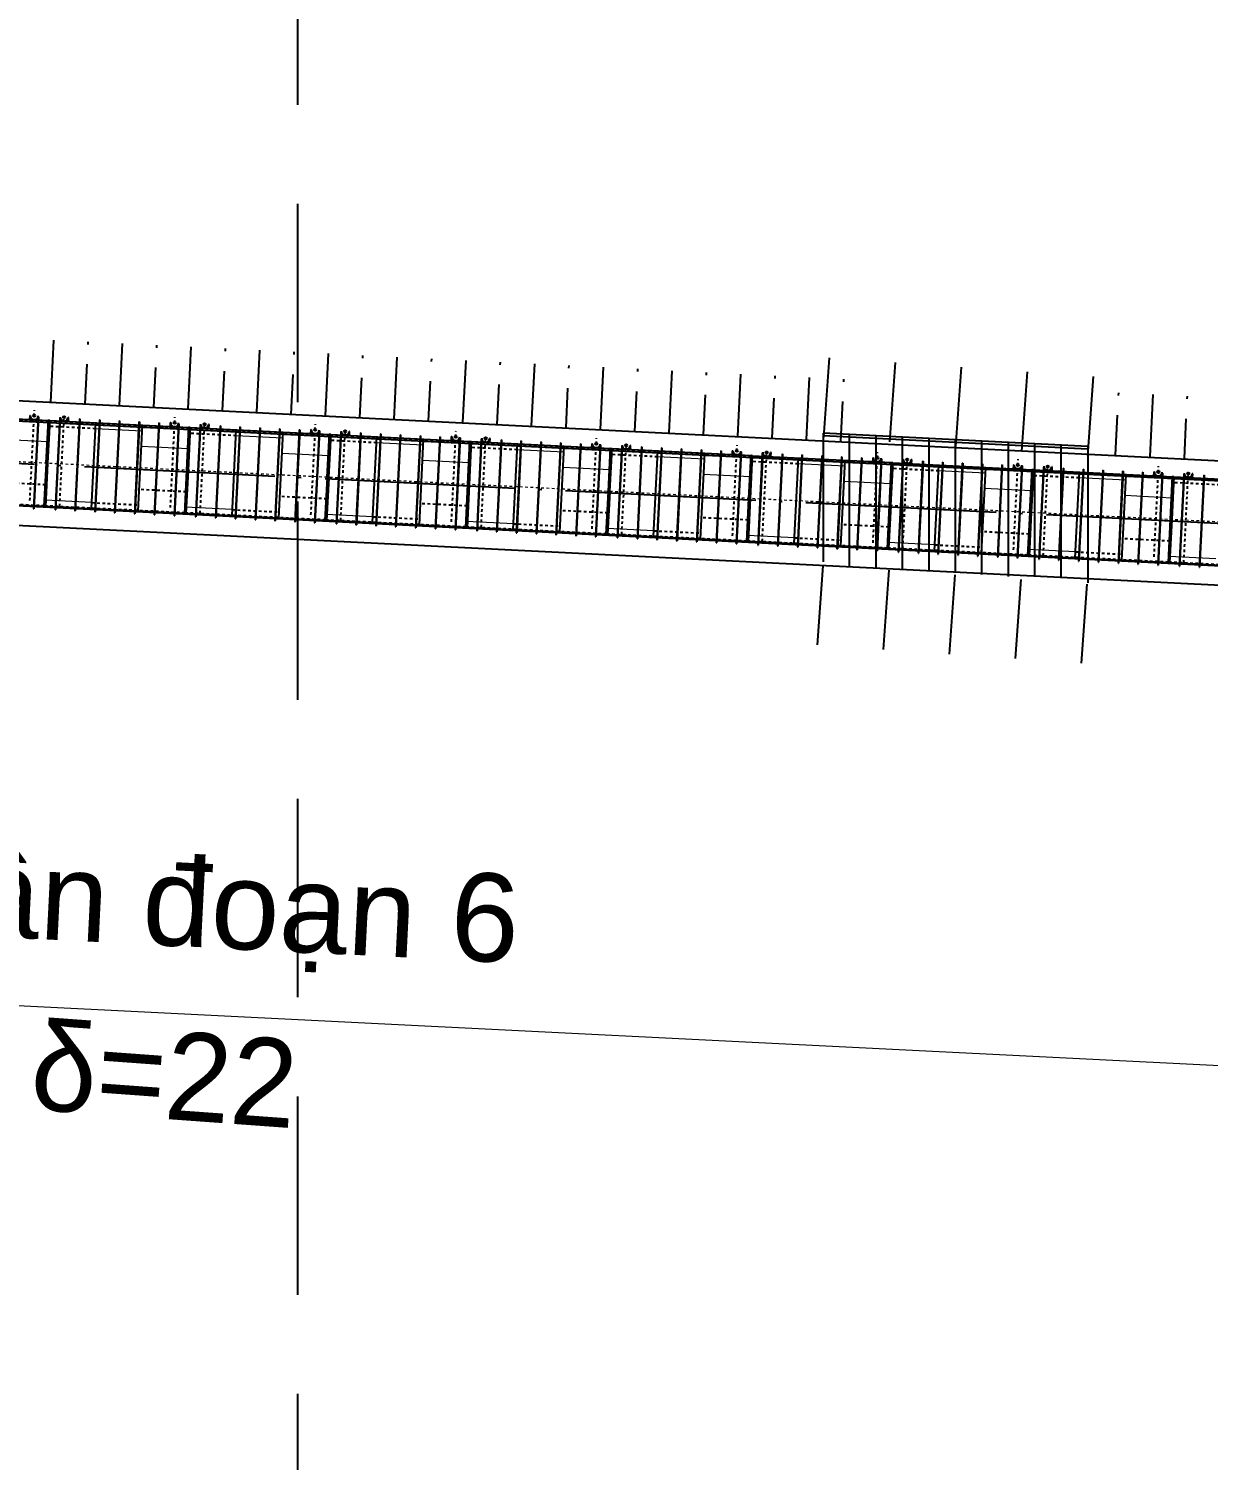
# Model space of a CAD drawing. Header units: inches. Extents: x 444671 to 463716, y 1783086 to 1794968.
# Drawn here: x 457462.3 to 457506.9, y 1787099.6 to 1787153.7 of the extents above; entities that cross this region are included whole.
import ezdxf

# ---------------------------------------------------------------- set-up
doc = ezdxf.new("R2010")
doc.units = ezdxf.units.IN
doc.header["$MEASUREMENT"] = 0
for name, pattern in [('ACAD_ISO04W100', [30, 24, -3, 0, -3]), ('CENTER', [2, 1.25, -0.25, 0.25, -0.25]), ('DASHED2', [9.525, 6.35, -3.175]), ('HIDDEN', [0.375, 0.25, -0.125])]:
    doc.linetypes.add(name, pattern=pattern)
for name, color, linetype in [('4', 4, 'Continuous'), ('Bao', 137, 'Continuous'), ('CONGTRINH', 2, 'Continuous'), ('CTTRINH', 4, 'Continuous'), ('Dong', 252, 'HIDDEN'), ('KHUAT', 8, 'DASHED2'), ('Khung_bang', 140, 'Continuous'), ('Tam', 1, 'CENTER'), ('Tim', 1, 'ACAD_ISO04W100')]:
    doc.layers.add(name, color=color, linetype=linetype)
doc.layers.add('manh', color=128, linetype='Continuous', lineweight=15)
doc.layers.add('Texdoi', color=40, linetype='Continuous', lineweight=15)
doc.styles.add('Arial', font='arial.ttf')
doc.linetypes.add('NEN_DA1', pattern='A,1.5,-0.15,["Y",Standard,S=0.2,R=0,X=-0.15,Y=-0.2],-0.005', length=1.655)
doc.dimstyles.new('1-1', dxfattribs={"dimtxt": 2, "dimasz": 2.5, "dimexe": 1, "dimexo": 0, "dimgap": 1, "dimtad": 1, "dimtoh": 1, "dimdec": 0, "dimzin": 0, "dimdsep": 46, "dimtxsty": 'Standard', "dimcen": 0.09, "dimclrd": 3, "dimclre": 3, "dimclrt": 4, "dimadec": 0, "dimazin": 0, "dimtfac": 1, "dimtdec": 0, "dimtmove": 0, "dimatfit": 0, "dimfxl": 0, "dimtolj": 1, "dimtzin": 0, "dimarcsym": 0})

# ---------------------------------------------------------------- blocks, each defined once
blk = doc.blocks.new('*D146')
at = {"layer": 'Bao', "color": 3, "lineweight": -2, "ltscale": 0.2, "transparency": 16777216}
for p, q in [((-685253, 34318), (-686363, 12150)), ((-579388, 29016), (-580498, 6848)), ((-682118, 13606), (-584576, 8721))]:
    blk.add_line(p, q, dxfattribs=at)
at = {"layer": 'Bao', "color": 3, "ltscale": 0.2, "transparency": 16777216}
for points in [[(-682083, 14300), (-682153, 12913), (-686280, 13815)], [(-584541, 9415), (-584611, 8028), (-580415, 8513)]]:
    blk.add_solid(points, dxfattribs=at)
at = {"layer": 'Defpoints', "color": 0, "ltscale": 0.2, "transparency": 16777216}
for p in [(-685253, 34318), (-579388, 29016), (-580415, 8513)]:
    blk.add_point(p, dxfattribs=at)
at = {"layer": 'Bao', "color": 4, "ltscale": 0.2, "transparency": 16777216, "insert": (-633155, 15001), "char_height": 3333.33, "attachment_point": 5, "rotation": 357.133}
blk.add_mtext('\\A1;{\\f.VnArial|b0|i0|c0|p34;Ph©n ®o¹n 6}', dxfattribs=at)
blk = doc.blocks.new('A$C491C4D06')
at = {"layer": 'Bao'}
for p, q in [((-643011.1, 33826), (-637731.7, 33562)), ((-638455.2, 33748.8), (-638462.7, 33599)), ((-638455.2, 33748.8), (-638435.3, 33747.8)), ((-638435.3, 33747.8), (-638442.7, 33598)), ((-638143.1, 33583), (-638135.6, 33732.8)), ((-637759.1, 33573), (-637840.5, 31945)), ((-637699.2, 33570), (-637780.6, 31942)), ((-637759.1, 33573), (-637699.2, 33570)), ((-637304.8, 33690.4), (-637312.3, 33540.6)), ((-637012.7, 33525.7), (-637005.2, 33675.5)), ((-636985.2, 33674.5), (-637005.2, 33675.5)), ((-636992.7, 33524.7), (-636985.2, 33674.5)), ((-636571.1, 33623.7), (-636557.1, 33623)), ((-635822.1, 33586.3), (-635808.1, 33585.6)), ((-637812.8, 31940), (-637731.7, 33562)), ((-637699.7, 33560), (-632420.3, 33296)), ((-636117.9, 30232.9), (-635955.9, 33472.8)), ((-635073, 33548.8), (-635059, 33548.1)), ((-634350.1, 30144.5), (-634188.1, 33384.4)), ((-634323.9, 33511.4), (-634310, 33510.7)), ((-633574.9, 33473.9), (-633560.9, 33473.2)), ((-633143.9, 33482.8), (-633151.4, 33333)), ((-633143.9, 33482.8), (-633123.9, 33481.8)), ((-633123.9, 33481.8), (-633131.4, 33332)), ((-632831.8, 33317), (-632824.3, 33466.8)), ((-632447.8, 33307), (-632529.2, 31679)), ((-632501.4, 31674), (-632420.3, 33296)), ((-632387.9, 33304), (-632469.3, 31676)), ((-632447.8, 33307), (-632387.9, 33304)), ((-632388.4, 33294), (-627109, 33030)), ((-631993.5, 33424.5), (-632001, 33274.6)), ((-631701.3, 33259.7), (-631693.8, 33409.5)), ((-631673.9, 33408.5), (-631693.8, 33409.5)), ((-631681.4, 33258.7), (-631673.9, 33408.5)), ((-631259.8, 33357.7), (-631245.8, 33357)), ((-630806.6, 29966.9), (-630644.6, 33206.8)), ((-630510.7, 33320.3), (-630496.7, 33319.6)), ((-629761.6, 33282.8), (-629747.7, 33282.1)), ((-629038.8, 29878.5), (-628876.8, 33118.4)), ((-629012.6, 33245.4), (-628998.6, 33244.7)), ((-628263.5, 33207.9), (-628249.5, 33207.2)), ((-627832.5, 33216.8), (-627840, 33067)), ((-627832.5, 33216.8), (-627812.6, 33215.8)), ((-627812.6, 33215.8), (-627820.1, 33066)), ((-627520.4, 33051), (-627512.9, 33200.8)), ((-627136.5, 33041), (-627217.9, 31413)), ((-627190.1, 31408), (-627109, 33030)), ((-627076.5, 33038), (-627157.9, 31410)), ((-627136.5, 33041), (-627076.5, 33038)), ((-626682.1, 33158.5), (-626689.6, 33008.6)), ((-626390, 32993.7), (-626382.5, 33143.5)), ((-626362.5, 33142.5), (-626382.5, 33143.5)), ((-626370, 32992.7), (-626362.5, 33142.5)), ((-625948.4, 33091.7), (-625934.4, 33091)), ((-625199.4, 33054.3), (-625185.4, 33053.6)), ((-627077, 33028), (-621797.6, 32764)), ((-625495.2, 29700.9), (-625333.2, 32940.8)), ((-624450.3, 33016.8), (-624436.3, 33016.1)), ((-623727.4, 29612.5), (-623565.4, 32852.4)), ((-623701.2, 32979.4), (-623687.3, 32978.7)), ((-622952.2, 32941.9), (-622938.2, 32941.2)), ((-622521.2, 32950.8), (-622528.7, 32801)), ((-622521.2, 32950.8), (-622501.2, 32949.8)), ((-622501.2, 32949.8), (-622508.7, 32800)), ((-622209.1, 32785), (-622201.6, 32934.8)), ((-621825.1, 32775), (-621906.5, 31147)), ((-621878.7, 31142), (-621797.6, 32764)), ((-621765.2, 32772), (-621846.6, 31144)), ((-621825.1, 32775), (-621765.2, 32772)), ((-621765.7, 32762), (-616486.3, 32498)), ((-621370.8, 32892.5), (-621378.3, 32742.6)), ((-621078.6, 32727.7), (-621071.2, 32877.5)), ((-621051.2, 32876.5), (-621071.2, 32877.5)), ((-621058.7, 32726.7), (-621051.2, 32876.5)), ((-620637.1, 32825.7), (-620623.1, 32825)), ((-620183.9, 29434.9), (-620021.9, 32674.8)), ((-619888, 32788.3), (-619874, 32787.6)), ((-619139, 32750.8), (-619125, 32750.1)), ((-618416.1, 29346.5), (-618254.1, 32586.4)), ((-618389.9, 32713.4), (-618375.9, 32712.7)), ((-617640.8, 32675.9), (-617626.8, 32675.2)), ((-617209.9, 32684.8), (-617217.3, 32535)), ((-617209.9, 32684.8), (-617189.9, 32683.8)), ((-617189.9, 32683.8), (-617197.4, 32534)), ((-616897.7, 32519), (-616890.3, 32668.8)), ((-616513.8, 32509), (-616595.2, 30881)), ((-616567.4, 30876.1), (-616486.3, 32498)), ((-616453.8, 32506), (-616535.3, 30878.1)), ((-616513.8, 32509), (-616453.8, 32506)), ((-616454.3, 32496), (-611174.9, 32232)), ((-616059.4, 32626.5), (-616066.9, 32476.7)), ((-615767.3, 32461.7), (-615759.8, 32611.5)), ((-615739.8, 32610.5), (-615759.8, 32611.5)), ((-615747.3, 32460.7), (-615739.8, 32610.5)), ((-615325.7, 32559.7), (-615311.8, 32559)), ((-614576.7, 32522.3), (-614562.7, 32521.6)), ((-614872.5, 29168.9), (-614710.5, 32408.8)), ((-613827.6, 32484.8), (-613813.6, 32484.1)), ((-613104.7, 29080.5), (-612942.7, 32320.4)), ((-613078.6, 32447.4), (-613064.6, 32446.7)), ((-612329.5, 32409.9), (-612315.5, 32409.2)), ((-611898.5, 32418.8), (-611906, 32269)), ((-611898.5, 32418.8), (-611878.5, 32417.8)), ((-611878.5, 32417.8), (-611886, 32268)), ((-611586.4, 32253), (-611578.9, 32402.8)), ((-611202.4, 32243), (-611283.8, 30615.1)), ((-611256, 30610.1), (-611174.9, 32232)), ((-611142.5, 32240), (-611223.9, 30612.1)), ((-611202.4, 32243), (-611142.5, 32240)), ((-611143, 32230), (-605863.6, 31966)), ((-610748.1, 32360.5), (-610755.6, 32210.7)), ((-610456, 32195.7), (-610448.5, 32345.5)), ((-610428.5, 32344.5), (-610448.5, 32345.5)), ((-610436, 32194.7), (-610428.5, 32344.5)), ((-610014.4, 32293.7), (-610000.4, 32293)), ((-609561.2, 28902.9), (-609399.2, 32142.8)), ((-609265.3, 32256.3), (-609251.4, 32255.6)), ((-608516.3, 32218.8), (-608502.3, 32218.1)), ((-607793.4, 28814.5), (-607631.4, 32054.4)), ((-607767.2, 32181.4), (-607753.2, 32180.7)), ((-607018.1, 32143.9), (-607004.2, 32143.2)), ((-606587.2, 32152.8), (-606594.7, 32003)), ((-606587.2, 32152.8), (-606567.2, 32151.8)), ((-606567.2, 32151.8), (-606574.7, 32002)), ((-606275.1, 31987), (-606267.6, 32136.8)), ((-605891.1, 31977), (-605972.5, 30349.1)), ((-605944.7, 30344.1), (-605863.6, 31966)), ((-605831.2, 31974), (-605912.6, 30346.1)), ((-605891.1, 31977), (-605831.2, 31974)), ((-605831.7, 31964), (-600552.3, 31700)), ((-605436.7, 32094.5), (-605444.2, 31944.7)), ((-605144.6, 31929.7), (-605137.1, 32079.5)), ((-605117.1, 32078.5), (-605137.1, 32079.5)), ((-605124.6, 31928.7), (-605117.1, 32078.5)), ((-604703.1, 32027.8), (-604689.1, 32027.1)), ((-603954, 31990.3), (-603940, 31989.6)), ((-603204.9, 31952.8), (-603190.9, 31952.1)), ((-637836.7, 31941.2), (-637918.1, 30313.3)), ((-637804.6, 31943.2), (-637885.7, 30321.3)), ((-637776.8, 31938.2), (-637858.2, 30310.3)), ((-637840.5, 31945), (-637780.6, 31942)), ((-637836.7, 31941.2), (-637776.8, 31938.2)), ((-637804.8, 31939.6), (-637804.7, 31941.6)), ((-637804.8, 31939.6), (-637804.7, 31941.6)), ((-632525.4, 31675.2), (-632606.8, 30047.3)), ((-632493.3, 31677.2), (-632574.4, 30055.3)), ((-632465.5, 31672.2), (-632546.9, 30044.3)), ((-632529.2, 31679), (-632469.3, 31676)), ((-632525.4, 31675.2), (-632465.5, 31672.2)), ((-632493.4, 31673.6), (-632493.3, 31675.6)), ((-632493.4, 31673.6), (-632493.3, 31675.6)), ((-627214, 31409.2), (-627295.5, 29781.3)), ((-627181.9, 31411.2), (-627263, 29789.3)), ((-627154.1, 31406.2), (-627235.5, 29778.3)), ((-627217.9, 31413), (-627157.9, 31410)), ((-627214, 31409.2), (-627154.1, 31406.2)), ((-627182.1, 31407.6), (-627182, 31409.6)), ((-627182.1, 31407.6), (-627182, 31409.6)), ((-604249.8, 28636.9), (-604087.8, 31876.8)), ((-602482.1, 28548.5), (-602320, 31788.4)), ((-602455.9, 31915.4), (-602441.9, 31914.7)), ((-601706.8, 31877.9), (-601692.8, 31877.2)), ((-601275.8, 31886.8), (-601283.3, 31737)), ((-601275.8, 31886.8), (-601255.9, 31885.8)), ((-601255.9, 31885.8), (-601263.3, 31736)), ((-600963.7, 31721), (-600956.2, 31870.8)), ((-600579.7, 31711), (-600661.1, 30083.1)), ((-600633.4, 30078.1), (-600552.3, 31700)), ((-600519.8, 31708), (-600601.2, 30080.1)), ((-600579.7, 31711), (-600519.8, 31708)), ((-600520.3, 31698), (-595240.9, 31434)), ((-600125.4, 31828.5), (-600132.9, 31678.7)), ((-599833.3, 31663.7), (-599825.8, 31813.5)), ((-599805.8, 31812.5), (-599825.8, 31813.5)), ((-599813.3, 31662.7), (-599805.8, 31812.5)), ((-599391.7, 31761.8), (-599377.7, 31761.1)), ((-598938.5, 28370.9), (-598776.5, 31610.8)), ((-598642.7, 31724.3), (-598628.7, 31723.6)), ((-597893.6, 31686.8), (-597879.6, 31686.1)), ((-597170.7, 28282.5), (-597008.7, 31522.4)), ((-597144.5, 31649.4), (-597130.5, 31648.7)), ((-596395.5, 31611.9), (-596381.5, 31611.2)), ((-595964.5, 31620.8), (-595972, 31471)), ((-595964.5, 31620.8), (-595944.5, 31619.8)), ((-595944.5, 31619.8), (-595952, 31470)), ((-595652.4, 31455), (-595644.9, 31604.8)), ((-595268.4, 31445), (-595349.8, 29817.1)), ((-595322, 29812.1), (-595240.9, 31434)), ((-595208.5, 31442), (-595289.9, 29814.1)), ((-595268.4, 31445), (-595208.5, 31442)), ((-595209, 31432), (-589929.6, 31168.1)), ((-594814.1, 31562.5), (-594821.6, 31412.7)), ((-594521.9, 31397.7), (-594514.4, 31547.5)), ((-594494.5, 31546.5), (-594514.4, 31547.5)), ((-594502, 31396.7), (-594494.5, 31546.5)), ((-594080.4, 31495.8), (-594066.4, 31495.1)), ((-621902.7, 31143.2), (-621984.1, 29515.3)), ((-621870.6, 31145.2), (-621951.7, 29523.3)), ((-621842.8, 31140.3), (-621924.2, 29512.3)), ((-621906.5, 31147), (-621846.6, 31144)), ((-621902.7, 31143.2), (-621842.8, 31140.3)), ((-621870.7, 31141.6), (-621870.6, 31143.6)), ((-621870.7, 31141.6), (-621870.6, 31143.6)), ((-616591.4, 30877.3), (-616672.8, 29249.3)), ((-616559.2, 30879.3), (-616640.3, 29257.3)), ((-616531.4, 30874.3), (-616612.8, 29246.3)), ((-616595.2, 30881), (-616535.3, 30878.1)), ((-616591.4, 30877.3), (-616531.4, 30874.3)), ((-616559.4, 30875.7), (-616559.3, 30877.7)), ((-616559.4, 30875.7), (-616559.3, 30877.7)), ((-643197, 30587.3), (-637917.6, 30323.3)), ((-637885.7, 30321.3), (-632606.3, 30057.3)), ((-611280, 30611.3), (-611361.4, 28983.3)), ((-611247.9, 30613.3), (-611329, 28991.3)), ((-611220.1, 30608.3), (-611301.5, 28980.3)), ((-611283.8, 30615.1), (-611223.9, 30612.1)), ((-611280, 30611.3), (-611220.1, 30608.3)), ((-611248.1, 30609.7), (-611248, 30611.7)), ((-611248.1, 30609.7), (-611248, 30611.7)), ((-605968.7, 30345.3), (-606050.1, 28717.3)), ((-605936.5, 30347.3), (-606017.6, 28725.3)), ((-605908.7, 30342.3), (-605990.2, 28714.3)), ((-605972.5, 30349.1), (-605912.6, 30346.1)), ((-605968.7, 30345.3), (-605908.7, 30342.3)), ((-605936.7, 30343.7), (-605936.6, 30345.7)), ((-605936.7, 30343.7), (-605936.6, 30345.7)), ((-638311.2, 30222.8), (-638297.2, 30222.1)), ((-637918.1, 30313.3), (-637858.2, 30310.3)), ((-637494.2, 30181.5), (-637480.2, 30180.8)), ((-636745.1, 30144.1), (-636731.1, 30143.4)), ((-635996.1, 30106.6), (-635982.1, 30105.9)), ((-635247, 30069.2), (-635233, 30068.5)), ((-634497.9, 30031.7), (-634484, 30031)), ((-633748.9, 29994.2), (-633734.9, 29993.5)), ((-632999.8, 29956.8), (-632985.8, 29956.1)), ((-632606.8, 30047.3), (-632546.9, 30044.3)), ((-632574.4, 30055.3), (-627295, 29791.3)), ((-632182.8, 29915.5), (-632168.9, 29914.8)), ((-631433.8, 29878.1), (-631419.8, 29877.4)), ((-630684.7, 29840.6), (-630670.7, 29839.9)), ((-629935.6, 29803.2), (-629921.7, 29802.5)), ((-627295.5, 29781.3), (-627235.5, 29778.3)), ((-627263, 29789.3), (-621983.6, 29525.3)), ((-600657.3, 30079.3), (-600738.7, 28451.3)), ((-600625.2, 30081.3), (-600706.3, 28459.3)), ((-600597.4, 30076.3), (-600678.8, 28448.3)), ((-600661.1, 30083.1), (-600601.2, 30080.1)), ((-600657.3, 30079.3), (-600597.4, 30076.3)), ((-600625.4, 30077.7), (-600625.3, 30079.7)), ((-600625.4, 30077.7), (-600625.3, 30079.7)), ((-595346, 29813.3), (-595427.4, 28185.3)), ((-595313.8, 29815.3), (-595395, 28193.3)), ((-595286.1, 29810.3), (-595367.5, 28182.3)), ((-595349.8, 29817.1), (-595289.9, 29814.1)), ((-595346, 29813.3), (-595286.1, 29810.3)), ((-595314, 29811.7), (-595313.9, 29813.7)), ((-595314, 29811.7), (-595313.9, 29813.7)), ((-629186.6, 29765.7), (-629172.6, 29765)), ((-628437.5, 29728.2), (-628423.5, 29727.5)), ((-627688.5, 29690.8), (-627674.5, 29690.1)), ((-626871.5, 29649.5), (-626857.5, 29648.8)), ((-626122.4, 29612.1), (-626108.4, 29611.4)), ((-625373.4, 29574.6), (-625359.4, 29573.9)), ((-624624.3, 29537.2), (-624610.3, 29536.5)), ((-623875.2, 29499.7), (-623861.3, 29499)), ((-623126.2, 29462.3), (-623112.2, 29461.6)), ((-622377.1, 29424.8), (-622363.1, 29424.1)), ((-621984.1, 29515.3), (-621924.2, 29512.3)), ((-621951.7, 29523.3), (-616672.3, 29259.3)), ((-621560.2, 29383.5), (-621546.2, 29382.8)), ((-620811.1, 29346.1), (-620797.1, 29345.4)), ((-620062, 29308.6), (-620048.1, 29307.9)), ((-619313, 29271.2), (-619299, 29270.5)), ((-616672.8, 29249.3), (-616612.8, 29246.3)), ((-616640.3, 29257.3), (-611360.9, 28993.3)), ((-618563.9, 29233.7), (-618549.9, 29233)), ((-617814.8, 29196.3), (-617800.8, 29195.6)), ((-617065.8, 29158.8), (-617051.8, 29158.1)), ((-616248.8, 29117.5), (-616234.8, 29116.9)), ((-615499.7, 29080.1), (-615485.8, 29079.4)), ((-614750.7, 29042.6), (-614736.7, 29041.9)), ((-614001.6, 29005.2), (-613987.6, 29004.5)), ((-613252.6, 28967.7), (-613238.6, 28967)), ((-612503.5, 28930.3), (-612489.5, 28929.6)), ((-611754.4, 28892.8), (-611740.5, 28892.1)), ((-611361.4, 28983.3), (-611301.5, 28980.3)), ((-611329, 28991.3), (-606049.6, 28727.3)), ((-610937.5, 28851.6), (-610923.5, 28850.9)), ((-610188.4, 28814.1), (-610174.4, 28813.4)), ((-609439.3, 28776.6), (-609425.4, 28775.9)), ((-608690.3, 28739.2), (-608676.3, 28738.5)), ((-607941.2, 28701.7), (-607927.2, 28701)), ((-606050.1, 28717.3), (-605990.2, 28714.3)), ((-606017.6, 28725.3), (-600738.2, 28461.3)), ((-607192.1, 28664.3), (-607178.2, 28663.6)), ((-606443.1, 28626.8), (-606429.1, 28626.1)), ((-605626.1, 28585.6), (-605612.1, 28584.9)), ((-604877.1, 28548.1), (-604863.1, 28547.4)), ((-604128, 28510.6), (-604114, 28509.9)), ((-603378.9, 28473.2), (-603364.9, 28472.5)), ((-602629.9, 28435.7), (-602615.9, 28435)), ((-601880.8, 28398.3), (-601866.8, 28397.6)), ((-601131.7, 28360.8), (-601117.8, 28360.1)), ((-600738.7, 28451.3), (-600678.8, 28448.3)), ((-600706.3, 28459.3), (-595426.9, 28195.3)), ((-600314.8, 28319.6), (-600300.8, 28318.9)), ((-599565.7, 28282.1), (-599551.7, 28281.4)), ((-598816.7, 28244.6), (-598802.7, 28244)), ((-598067.6, 28207.2), (-598053.6, 28206.5)), ((-597318.5, 28169.7), (-597304.5, 28169)), ((-595427.4, 28185.3), (-595367.5, 28182.3)), ((-595395, 28193.3), (-590115.6, 27929.3)), ((-596569.5, 28132.3), (-596555.5, 28131.6)), ((-595820.4, 28094.8), (-595806.4, 28094.1)), ((-595003.4, 28053.6), (-594989.5, 28052.9)), ((-594254.4, 28016.1), (-594240.4, 28015.4))]:
    blk.add_line(p, q, dxfattribs=at)
at = {"layer": 'Bao', "ltscale": 0.2}
for p, q in [((-638137.2, 33700.4), (-638311.2, 30222.8)), ((-638123.2, 33701.7), (-638297.2, 30222.1)), ((-638137.2, 33702.3), (-638123.2, 33701.6)), ((-637320.2, 33661.2), (-637494.2, 30181.5)), ((-637306.3, 33658.5), (-637480.2, 30180.8)), ((-637320.2, 33661.2), (-637306.3, 33660.5)), ((-636571.1, 33623.7), (-636745.1, 30144.1)), ((-636557.1, 33623), (-636731.1, 30143.4)), ((-635822.1, 33586.3), (-635996.1, 30106.6)), ((-635808.1, 33585.6), (-635982.1, 30105.9)), ((-635073, 33548.8), (-635247, 30069.2)), ((-635059, 33548.1), (-635233, 30068.5)), ((-634323.9, 33511.4), (-634497.9, 30031.7)), ((-634310, 33510.7), (-634484, 30031)), ((-633574.9, 33473.9), (-633748.9, 29994.2)), ((-633560.9, 33473.2), (-633734.9, 29993.5)), ((-632825.9, 33434.4), (-632999.8, 29956.8)), ((-632811.8, 33435.7), (-632985.8, 29956.1)), ((-632825.8, 33436.3), (-632811.8, 33435.6)), ((-632008.8, 33395.2), (-632182.8, 29915.5)), ((-631995, 33392.5), (-632168.9, 29914.8)), ((-632008.8, 33395.2), (-631995, 33394.5)), ((-631259.8, 33357.7), (-631433.8, 29878.1)), ((-631245.8, 33357), (-631419.8, 29877.4)), ((-630510.7, 33320.3), (-630684.7, 29840.6)), ((-630496.7, 33319.6), (-630670.7, 29839.9)), ((-629761.6, 33282.8), (-629935.6, 29803.2)), ((-629747.7, 33282.1), (-629921.7, 29802.5)), ((-629012.6, 33245.4), (-629186.6, 29765.7)), ((-628998.6, 33244.7), (-629172.6, 29765)), ((-628263.5, 33207.9), (-628437.5, 29728.2)), ((-628249.5, 33207.2), (-628423.5, 29727.5)), ((-627514.6, 33168.4), (-627688.5, 29690.8)), ((-627500.5, 33169.7), (-627674.5, 29690.1)), ((-627514.5, 33170.3), (-627500.5, 33169.6)), ((-626697.5, 33129.2), (-626871.5, 29649.5)), ((-626683.6, 33126.5), (-626857.5, 29648.8)), ((-626697.5, 33129.2), (-626683.6, 33128.5)), ((-625948.4, 33091.7), (-626122.4, 29612.1)), ((-625934.4, 33091), (-626108.4, 29611.4)), ((-625199.4, 33054.3), (-625373.4, 29574.6)), ((-625185.4, 33053.6), (-625359.4, 29573.9)), ((-624450.3, 33016.8), (-624624.3, 29537.2)), ((-624436.3, 33016.1), (-624610.3, 29536.5)), ((-623701.2, 32979.4), (-623875.2, 29499.7)), ((-623687.3, 32978.7), (-623861.3, 29499)), ((-622952.2, 32941.9), (-623126.2, 29462.3)), ((-622938.2, 32941.2), (-623112.2, 29461.6)), ((-622203.2, 32902.5), (-622377.1, 29424.8)), ((-622189.1, 32903.7), (-622363.1, 29424.1)), ((-622203.1, 32904.3), (-622189.1, 32903.6)), ((-621386.2, 32863.2), (-621560.2, 29383.5)), ((-621372.3, 32860.5), (-621546.2, 29382.8)), ((-621386.2, 32863.2), (-621372.3, 32862.5)), ((-620637.1, 32825.7), (-620811.1, 29346.1)), ((-620623.1, 32825), (-620797.1, 29345.4)), ((-619888, 32788.3), (-620062, 29308.6)), ((-619874, 32787.6), (-620048.1, 29307.9)), ((-619139, 32750.8), (-619313, 29271.2)), ((-619125, 32750.1), (-619299, 29270.5)), ((-618389.9, 32713.4), (-618563.9, 29233.7)), ((-618375.9, 32712.7), (-618549.9, 29233)), ((-617640.8, 32675.9), (-617814.8, 29196.3)), ((-617626.8, 32675.2), (-617800.8, 29195.6)), ((-616891.9, 32636.5), (-617065.8, 29158.8)), ((-616877.8, 32637.8), (-617051.8, 29158.1)), ((-616891.8, 32638.3), (-616877.8, 32637.6)), ((-616074.8, 32597.2), (-616248.8, 29117.5)), ((-616060.9, 32594.5), (-616234.8, 29116.9)), ((-616074.8, 32597.2), (-616060.9, 32596.5)), ((-615325.7, 32559.7), (-615499.7, 29080.1)), ((-615311.8, 32559), (-615485.8, 29079.4)), ((-614576.7, 32522.3), (-614750.7, 29042.6)), ((-614562.7, 32521.6), (-614736.7, 29041.9)), ((-613827.6, 32484.8), (-614001.6, 29005.2)), ((-613813.6, 32484.1), (-613987.6, 29004.5)), ((-613078.6, 32447.4), (-613252.6, 28967.7)), ((-613064.6, 32446.7), (-613238.6, 28967)), ((-612329.5, 32409.9), (-612503.5, 28930.3)), ((-612315.5, 32409.2), (-612489.5, 28929.6)), ((-611580.5, 32370.5), (-611754.4, 28892.8)), ((-611566.4, 32371.8), (-611740.5, 28892.1)), ((-611580.4, 32372.3), (-611566.5, 32371.6)), ((-610763.5, 32331.2), (-610937.5, 28851.6)), ((-610749.6, 32328.5), (-610923.5, 28850.9)), ((-610763.5, 32331.2), (-610749.6, 32330.5)), ((-610014.4, 32293.7), (-610188.4, 28814.1)), ((-610000.4, 32293), (-610174.4, 28813.4)), ((-609265.3, 32256.3), (-609439.3, 28776.6)), ((-609251.4, 32255.6), (-609425.4, 28775.9)), ((-608516.3, 32218.8), (-608690.3, 28739.2)), ((-608502.3, 32218.1), (-608676.3, 28738.5)), ((-607767.2, 32181.4), (-607941.2, 28701.7)), ((-607753.2, 32180.7), (-607927.2, 28701)), ((-607018.1, 32143.9), (-607192.1, 28664.3)), ((-607004.2, 32143.2), (-607178.2, 28663.6)), ((-606269.2, 32104.5), (-606443.1, 28626.8)), ((-606255.1, 32105.8), (-606429.1, 28626.1)), ((-606269.1, 32106.3), (-606255.1, 32105.6)), ((-605452.1, 32065.2), (-605626.1, 28585.6)), ((-605438.2, 32062.5), (-605612.1, 28584.9)), ((-605452.1, 32065.2), (-605438.2, 32064.5)), ((-604703.1, 32027.8), (-604877.1, 28548.1)), ((-604689.1, 32027.1), (-604863.1, 28547.4)), ((-603954, 31990.3), (-604128, 28510.6)), ((-603940, 31989.6), (-604114, 28509.9)), ((-603204.9, 31952.8), (-603378.9, 28473.2)), ((-603190.9, 31952.1), (-603364.9, 28472.5)), ((-602455.9, 31915.4), (-602629.9, 28435.7)), ((-602441.9, 31914.7), (-602615.9, 28435)), ((-601706.8, 31877.9), (-601880.8, 28398.3)), ((-601692.8, 31877.2), (-601866.8, 28397.6)), ((-600957.8, 31838.5), (-601131.7, 28360.8)), ((-600943.8, 31839.8), (-601117.8, 28360.1)), ((-600957.8, 31840.4), (-600943.8, 31839.7)), ((-600140.8, 31799.2), (-600314.8, 28319.6)), ((-600126.9, 31796.5), (-600300.8, 28318.9)), ((-600140.8, 31799.2), (-600126.9, 31798.5)), ((-599391.7, 31761.8), (-599565.7, 28282.1)), ((-599377.7, 31761.1), (-599551.7, 28281.4)), ((-598642.7, 31724.3), (-598816.7, 28244.6)), ((-598628.7, 31723.6), (-598802.7, 28244)), ((-597893.6, 31686.8), (-598067.6, 28207.2)), ((-597879.6, 31686.1), (-598053.6, 28206.5)), ((-597144.5, 31649.4), (-597318.5, 28169.7)), ((-597130.5, 31648.7), (-597304.5, 28169)), ((-596395.5, 31611.9), (-596569.5, 28132.3)), ((-596381.5, 31611.2), (-596555.5, 28131.6)), ((-595646.5, 31572.5), (-595820.4, 28094.8)), ((-595632.4, 31573.8), (-595806.4, 28094.1)), ((-595646.4, 31574.4), (-595632.4, 31573.7)), ((-594829.4, 31533.2), (-595003.4, 28053.6)), ((-594815.6, 31530.5), (-594989.5, 28052.9)), ((-594829.4, 31533.2), (-594815.6, 31532.5)), ((-594080.4, 31495.8), (-594254.4, 28016.1)), ((-594066.4, 31495.1), (-594240.4, 28015.4))]:
    blk.add_line(p, q, dxfattribs=at)
at = {"layer": 'Bao'}
for centre in [(-638285.4, 33740.3), (-637155, 33683), (-632974.1, 33474.3), (-631843.7, 33417), (-627662.8, 33208.3), (-626532.3, 33151), (-622351.4, 32942.3), (-621221, 32885), (-617040.1, 32676.3), (-615909.6, 32619), (-611728.7, 32410.3), (-610598.3, 32353), (-606417.4, 32144.3), (-605286.9, 32087), (-601106, 31878.3), (-599975.6, 31821), (-595794.7, 31612.3), (-594664.2, 31555)]:
    blk.add_circle(centre, 40, dxfattribs=at)
for centre in [(-638285.4, 33740.3), (-637155, 33683), (-632974.1, 33474.3), (-631843.7, 33417), (-627662.8, 33208.3), (-626532.3, 33151), (-622351.4, 32942.3), (-621221, 32885), (-617040.1, 32676.3), (-615909.6, 32619), (-611728.7, 32410.3), (-610598.3, 32353), (-606417.4, 32144.3), (-605286.9, 32087), (-601106, 31878.3), (-599975.6, 31821), (-595794.7, 31612.3), (-594664.2, 31555)]:
    blk.add_arc(centre, 150, 357.13728, 177.13728, dxfattribs=at)
at = {"layer": 'KHUAT', "ltscale": 5}
for p, q in [((-643036.1, 33805.2), (-637732.8, 33540)), ((-637804.6, 31943.2), (-637723.7, 33561.2)), ((-635967, 33250.6), (-637734.8, 33339)), ((-637724.8, 33539.2), (-632421.4, 33274)), ((-637723.7, 33561.2), (-637699.7, 33560)), ((-632493.3, 31677.2), (-632412.3, 33295.2)), ((-630655.7, 32984.6), (-632423.5, 33073)), ((-632413.4, 33273.2), (-627110.1, 33008)), ((-632412.3, 33295.2), (-632388.4, 33294)), ((-627181.9, 31411.2), (-627101, 33029.2)), ((-627101, 33029.2), (-627077, 33028)), ((-625344.3, 32718.6), (-627112.1, 32807)), ((-627102.1, 33007.2), (-621798.7, 32742)), ((-621870.6, 31145.2), (-621789.7, 32763.2)), ((-620033, 32452.6), (-621800.8, 32541)), ((-621790.8, 32741.3), (-616487.4, 32476.1)), ((-621789.7, 32763.2), (-621765.7, 32762)), ((-616559.2, 30879.3), (-616478.3, 32497.2)), ((-616478.3, 32497.2), (-616454.3, 32496)), ((-614721.6, 32186.6), (-616489.4, 32275)), ((-616479.4, 32475.3), (-611176, 32210.1)), ((-611247.9, 30613.3), (-611167, 32231.2)), ((-609410.3, 31920.6), (-611178.1, 32009)), ((-611168.1, 32209.3), (-605864.7, 31944.1)), ((-611167, 32231.2), (-611143, 32230)), ((-605936.5, 30347.3), (-605855.6, 31965.2)), ((-605855.6, 31965.2), (-605831.7, 31964)), ((-637812.8, 31940), (-637893.7, 30322.1)), ((-632501.4, 31674), (-632582.3, 30056.1)), ((-627190.1, 31408), (-627271, 29790.1)), ((-604098.9, 31654.6), (-605866.7, 31743)), ((-605856.7, 31943.3), (-600553.4, 31678.1)), ((-600625.2, 30081.3), (-600544.3, 31699.2)), ((-598787.6, 31388.6), (-600555.4, 31477)), ((-600545.4, 31677.3), (-595242, 31412.1)), ((-600544.3, 31699.2), (-600520.3, 31698)), ((-595313.8, 29815.3), (-595232.9, 31433.2)), ((-595234, 31411.3), (-589930.7, 31146.1)), ((-595232.9, 31433.2), (-595209, 31432)), ((-637853.4, 31127), (-639621.2, 31215.4)), ((-632542.1, 30861.1), (-634309.9, 30949.5)), ((-621878.7, 31142), (-621959.6, 29524.1)), ((-616567.4, 30876.1), (-616648.3, 29258.1)), ((-593476.3, 31122.6), (-595244.1, 31211)), ((-643195.9, 30609.2), (-637892.6, 30344)), ((-637917.6, 30323.3), (-637893.7, 30322.1)), ((-637884.6, 30343.2), (-632581.2, 30078)), ((-636106.8, 30455.1), (-634339, 30366.7)), ((-627230.7, 30595.1), (-628998.5, 30683.5)), ((-621919.4, 30329.1), (-623687.2, 30417.5)), ((-611256, 30610.1), (-611337, 28992.1)), ((-605944.7, 30344.1), (-606025.6, 28726.1)), ((-632606.3, 30057.3), (-632582.3, 30056.1)), ((-632573.3, 30077.2), (-627269.9, 29812)), ((-630795.5, 30189.1), (-629027.7, 30100.7)), ((-627295, 29791.3), (-627271, 29790.1)), ((-627261.9, 29811.2), (-621958.5, 29546)), ((-625484.1, 29923.1), (-623716.3, 29834.7)), ((-616608, 30063.1), (-618375.8, 30151.5)), ((-611296.7, 29797.1), (-613064.5, 29885.5)), ((-600633.4, 30078.1), (-600714.3, 28460.1)), ((-595322, 29812.1), (-595402.9, 28194.1)), ((-621983.6, 29525.3), (-621959.6, 29524.1)), ((-621950.6, 29545.2), (-616647.2, 29280)), ((-620172.8, 29657.1), (-618405, 29568.7)), ((-616672.3, 29259.3), (-616648.3, 29258.1)), ((-616639.2, 29279.2), (-611335.9, 29014.1)), ((-614861.4, 29391.1), (-613093.6, 29302.7)), ((-605985.4, 29531.1), (-607753.1, 29619.5)), ((-600674, 29265.1), (-602441.8, 29353.5)), ((-611360.9, 28993.3), (-611337, 28992.1)), ((-611327.9, 29013.3), (-606024.5, 28748.1)), ((-609550.1, 29125.1), (-607782.3, 29036.7)), ((-606049.6, 28727.3), (-606025.6, 28726.1)), ((-606016.5, 28747.3), (-600713.2, 28482.1)), ((-604238.7, 28859.1), (-602470.9, 28770.7)), ((-595362.7, 28999.1), (-597130.5, 29087.5)), ((-600738.2, 28461.3), (-600714.3, 28460.1)), ((-600705.2, 28481.3), (-595401.8, 28216.1)), ((-598927.4, 28593.1), (-597159.6, 28504.7)), ((-595426.9, 28195.3), (-595402.9, 28194.1)), ((-595393.9, 28215.3), (-590090.5, 27950.1))]:
    blk.add_line(p, q, dxfattribs=at)
at = {"layer": 'manh', "color": 1, "linetype": 'CENTER', "ltscale": 0.05}
blk.add_line((0.1, 0), (-685750.1, 34342.8), dxfattribs=at)
at = {"layer": 'manh'}
for p, q in [((-634199.2, 33162.2), (-635967, 33250.6)), ((-637771.9, 32757), (-639539.7, 32845.4)), ((-632460.6, 32491), (-634228.4, 32579.4)), ((-628887.9, 32896.2), (-630655.7, 32984.6)), ((-623576.5, 32630.2), (-625344.3, 32718.6)), ((-627149.2, 32225), (-628917, 32313.4)), ((-621837.9, 31959), (-623605.7, 32047.4)), ((-618265.2, 32364.2), (-620033, 32452.6)), ((-612953.8, 32098.2), (-614721.6, 32186.6)), ((-616526.5, 31693), (-618294.3, 31781.4)), ((-611215.2, 31427), (-612983, 31515.4)), ((-607642.5, 31832.2), (-609410.3, 31920.6)), ((-602331.2, 31566.2), (-604098.9, 31654.6)), ((-605903.8, 31161), (-607671.6, 31249.4)), ((-600592.5, 30895), (-602360.3, 30983.4)), ((-597019.8, 31300.2), (-598787.6, 31388.6)), ((-636106.8, 30455.1), (-637874.6, 30543.5)), ((-595281.2, 30629.1), (-597049, 30717.5)), ((-630795.5, 30189.1), (-632563.2, 30277.5)), ((-625484.1, 29923.1), (-627251.9, 30011.5)), ((-620172.8, 29657.1), (-621940.6, 29745.5)), ((-614861.4, 29391.1), (-616629.2, 29479.5)), ((-609550.1, 29125.1), (-611317.9, 29213.5)), ((-604238.7, 28859.1), (-606006.5, 28947.5)), ((-598927.4, 28593.1), (-600695.2, 28681.5)), ((-593616, 28327.1), (-595383.8, 28415.5))]:
    blk.add_line(p, q, dxfattribs=at)
at = {"layer": 'Tam', "ltscale": 3}
for p, q in [((-638446, 30530.3), (-638274.6, 33957.1)), ((-637323, 30310.7), (-637151.6, 33737.5)), ((-633134.6, 30264.3), (-632963.3, 33691.1)), ((-632011.7, 30044.7), (-631840.3, 33471.5)), ((-627823.3, 29998.3), (-627651.9, 33425.1)), ((-626700.3, 29778.7), (-626529, 33205.5)), ((-622511.9, 29732.3), (-622340.6, 33159.1)), ((-621389, 29512.7), (-621217.6, 32939.5)), ((-617200.6, 29466.3), (-617029.2, 32893.1)), ((-616077.6, 29246.7), (-615906.3, 32673.5)), ((-611889.2, 29200.3), (-611717.9, 32627.1)), ((-610766.3, 28980.7), (-610594.9, 32407.5)), ((-606577.9, 28934.3), (-606406.5, 32361.1)), ((-605454.9, 28714.7), (-605283.6, 32141.5)), ((-601266.6, 28668.3), (-601095.2, 32095.1)), ((-600143.6, 28448.7), (-599972.2, 31875.5)), ((-595955.2, 28402.3), (-595783.9, 31829.1)), ((-594832.3, 28182.7), (-594660.9, 31609.5))]:
    blk.add_line(p, q, dxfattribs=at)
at = {"layer": 'Tam'}
for p, q in [((-638347.9, 33743.4), (-638223, 33737.2)), ((-637217.4, 33686.1), (-637092.6, 33679.8)), ((-633036.5, 33477.4), (-632911.7, 33471.2)), ((-631906.1, 33420.1), (-631781.2, 33413.8)), ((-627725.2, 33211.4), (-627600.3, 33205.2)), ((-626594.8, 33154.1), (-626469.9, 33147.8)), ((-622413.9, 32945.4), (-622289, 32939.2)), ((-621283.4, 32888.1), (-621158.5, 32881.8)), ((-617102.5, 32679.4), (-616977.6, 32673.2)), ((-615972.1, 32622.1), (-615847.2, 32615.9)), ((-611791.2, 32413.4), (-611666.3, 32407.2)), ((-610660.7, 32356.1), (-610535.8, 32349.9)), ((-606479.8, 32147.4), (-606354.9, 32141.2)), ((-605349.4, 32090.1), (-605224.5, 32083.9)), ((-601168.5, 31881.4), (-601043.6, 31875.2)), ((-600038, 31824.1), (-599913.1, 31817.9)), ((-595857.1, 31615.4), (-595732.3, 31609.2)), ((-594726.7, 31558.1), (-594601.8, 31551.9))]:
    blk.add_line(p, q, dxfattribs=at)
at = {"layer": 'Bao', "ltscale": 0.2, "insert": (-638249.3, 10845.3), "char_height": 3333.333, "width": 28094.706, "attachment_point": 1, "rotation": 355.84487, "style": 'Arial'}
blk.add_mtext('{\\fSymbol|b0|i0|c2|p18;d=22}', dxfattribs=at)
at = {"layer": 'Bao', "ltscale": 0.2}
dim = blk.add_aligned_dim(p1=(-685252.7, 34317.9), p2=(-579387.9, 29016.1), distance=-20528.8, text='{\\f.VnArial|b0|i0|c0|p34;Ph©n ®o¹n 6}', dimstyle='1-1', override={"dimscale": 1666.666684, "dimlfac": -1}, dxfattribs=at)
dim.commit()
dim.dimension.update_dxf_attribs({"geometry": '*D146', "text_midpoint": (-633155, 15000.6)})

msp = doc.modelspace()

# ---------------------------------------------------------------- linework, layer by layer
at = {"layer": '4', "linetype": 'NEN_DA1', "ltscale": 8}
for p, q in [((458100.8648, 1787107.7053), (457415.1157, 1787141.9927)), ((457502.3535, 1787137.9312), (457492.3535, 1787138.4312))]:
    msp.add_line(p, q, dxfattribs=at)
msp.add_lwpolyline([(457398.5161, 1787262.3681), (457398.5161, 1787138.1253), (458100.9174, 1787103.0053)], dxfattribs=at)
at = {"layer": 'CONGTRINH', "color": 3}
for p, q in [((457492.3535, 1787138.4312), (457492.3535, 1787133.5704)), ((457502.3535, 1787137.686), (457502.3535, 1787132.7704))]:
    msp.add_line(p, q, dxfattribs=at)
at = {"layer": 'CONGTRINH', "ltscale": 10}
for points in [[(457415.1468, 1787141.2402), (458100.896, 1787106.9528)], [(457414.987, 1787138.0442), (458100.7362, 1787103.7568)]]:
    msp.add_lwpolyline(points, dxfattribs=at)
at = {"layer": 'CONGTRINH', "color": 3}
msp.add_lwpolyline([(457502.3535, 1787137.9312), (457502.3535, 1787132.7704)], dxfattribs=at)
at = {"layer": 'CTTRINH', "color": 4, "linetype": 'ByBlock'}
for p, q in [((457463.1567, 1787139.6105), (457463.2731, 1787141.9576)), ((457465.7535, 1787139.4817), (457465.8699, 1787141.8288)), ((457468.3503, 1787139.3529), (457468.4667, 1787141.7001)), ((457470.9471, 1787139.2242), (457471.0635, 1787141.5713)), ((457473.5439, 1787139.0954), (457473.6603, 1787141.4425)), ((457476.1407, 1787138.9666), (457476.2571, 1787141.3138)), ((457478.7376, 1787138.8379), (457478.8539, 1787141.185)), ((457481.3344, 1787138.7091), (457481.4508, 1787141.0562)), ((457483.9312, 1787138.5803), (457484.0476, 1787140.9275)), ((457486.528, 1787138.4516), (457486.6444, 1787140.7987)), ((457489.1248, 1787138.3228), (457489.2412, 1787140.6699)), ((457491.7216, 1787138.194), (457491.838, 1787140.5411)), ((457504.7056, 1787137.5502), (457504.822, 1787139.8973))]:
    msp.add_line(p, q, dxfattribs=at)
for points in [[(457492.3781, 1787138.2871), (457492.5884, 1787141.2797)], [(457494.8719, 1787138.1118), (457495.0823, 1787141.1045)], [(457497.3658, 1787137.9366), (457497.5761, 1787140.9292)], [(457499.8596, 1787137.7613), (457500.07, 1787140.7539)], [(457502.3535, 1787137.586), (457502.5638, 1787140.5787)], [(457492.3387, 1787133.4225), (457492.13, 1787130.4297)], [(457494.8326, 1787133.2486), (457494.6239, 1787130.2559)], [(457497.3265, 1787133.0747), (457497.1179, 1787130.082)], [(457499.8205, 1787132.9008), (457499.6118, 1787129.9081)], [(457502.3144, 1787132.727), (457502.1058, 1787129.7342)]]:
    msp.add_lwpolyline(points, dxfattribs=at)
at = {"layer": 'Dong', "ltscale": 30}
msp.add_line((457472.4938, 1787038.3548), (457472.4938, 1787310.8803), dxfattribs=at)
at = {"layer": 'Dong', "color": 3, "ltscale": 6}
for p, q in [((457464.4551, 1787139.5461), (457464.5715, 1787141.8932)), ((457467.0519, 1787139.4173), (457467.1683, 1787141.7645)), ((457469.6487, 1787139.2886), (457469.7651, 1787141.6357)), ((457472.2455, 1787139.1598), (457472.3619, 1787141.5069)), ((457474.8423, 1787139.031), (457474.9587, 1787141.3781)), ((457477.4392, 1787138.9023), (457477.5555, 1787141.2494)), ((457480.036, 1787138.7735), (457480.1523, 1787141.1206)), ((457482.6328, 1787138.6447), (457482.7492, 1787140.9918)), ((457485.2296, 1787138.516), (457485.346, 1787140.8631)), ((457487.8264, 1787138.3872), (457487.9428, 1787140.7343)), ((457490.4232, 1787138.2584), (457490.5396, 1787140.6055)), ((457493.02, 1787138.1296), (457493.1364, 1787140.4768)), ((457503.4072, 1787137.6146), (457503.5236, 1787139.9617)), ((457506.0041, 1787137.4858), (457506.1204, 1787139.8329))]:
    msp.add_line(p, q, dxfattribs=at)
at = {"layer": 'Dong', "linetype": 'ByBlock'}
msp.add_line((457502.3535, 1787137.8311), (457492.3535, 1787138.3311), dxfattribs=at)
at = {"layer": 'Khung_bang', "ltscale": 29}
for p, q in [((457493.3535, 1787133.375), (457493.3535, 1787138.406)), ((457494.3535, 1787133.325), (457494.3535, 1787138.3312)), ((457495.3535, 1787133.275), (457495.3535, 1787138.2812)), ((457496.3535, 1787133.2504), (457496.3535, 1787138.2312)), ((457497.3535, 1787133.1704), (457497.3535, 1787138.1812)), ((457498.3535, 1787133.0904), (457498.3535, 1787138.1312)), ((457499.3535, 1787133.0104), (457499.3535, 1787138.0812)), ((457500.3535, 1787133.025), (457500.3535, 1787138.0312)), ((457501.3535, 1787132.975), (457501.3535, 1787137.9812))]:
    msp.add_line(p, q, dxfattribs=at)
at = {"layer": 'Tim', "ltscale": 0.3}
msp.add_lwpolyline([(457400.8161, 1787140.3548), (458100.8161, 1787105.3548)], dxfattribs=at)

# ---------------------------------------------------------------- block references
at = {"layer": 'Texdoi', "xscale": 0.0009999999892897904, "yscale": 0.0009999999310821295, "zscale": 0.001}
msp.add_blockref('A$C491C4D06', (458100.8161, 1787105.3548), dxfattribs=at)

doc.saveas('drawing.dxf')
